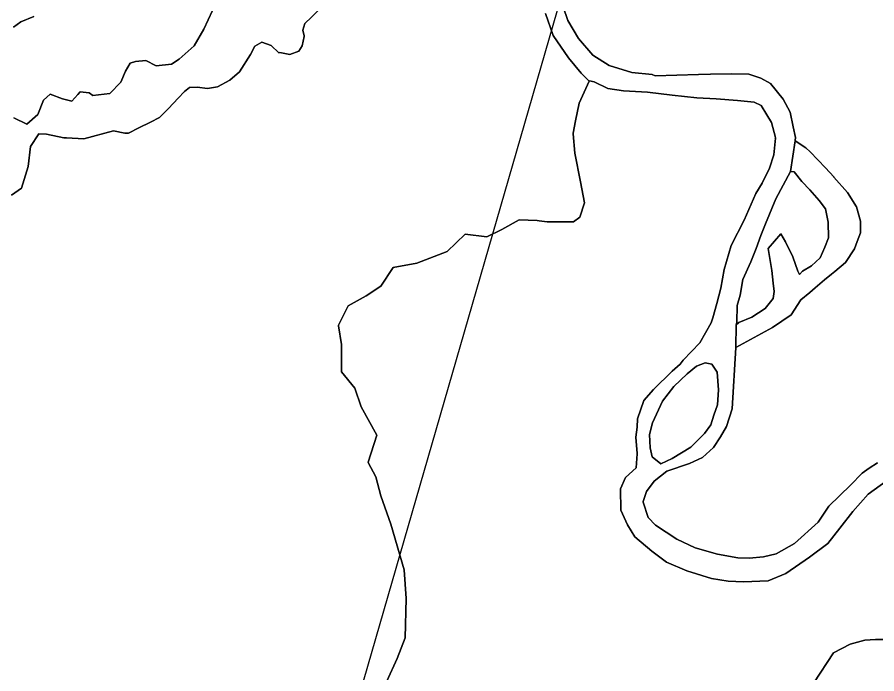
# Model space of a CAD drawing. Header units: inches. Extents: x 288635 to 1232953, y 676945 to 1655780.
# Drawn here: x 537801 to 558242, y 1459089 to 1474698 of the extents above; entities that cross this region are included whole.
import ezdxf

# ---------------------------------------------------------------- set-up
doc = ezdxf.new("R2010")
doc.units = ezdxf.units.IN
doc.header["$MEASUREMENT"] = 0
doc.layers.add('Images', color=7, linetype='Continuous')
picture_1 = doc.add_image_def('image3.jpg', size_in_pixel=(2620, 3729))

msp = doc.modelspace()

# ---------------------------------------------------------------- linework, layer by layer
at = {"color": 1}
for points in [[(537668.3939, 1470469.4562), (537907.1544, 1470637.0966), (538064.6347, 1471145.0976), (538120.5148, 1471627.6986), (538318.9168, 1471923.7807), (538501.5155, 1471917.2591), (538908.4905, 1471832.7221), (538976.7928, 1471830.4237), (539385.6948, 1471805.3864), (540091.8124, 1471996.1457), (540360.7993, 1471937.5792), (540447.1594, 1471937.5792), (540690.9999, 1472069.6594), (540970.4005, 1472201.7397), (541188.8409, 1472313.4999), (541397.1213, 1472526.8604), (541630.8018, 1472770.7008), (541778.1221, 1472928.1812), (541894.9623, 1473029.7814), (542077.8427, 1473034.8614), (542326.7632, 1473004.3813), (542560.4437, 1473045.0214), (542860.1643, 1473197.4217), (543088.7647, 1473400.6221), (543347.8452, 1473812.1029), (543449.4454, 1474010.2233), (543622.1658, 1474101.6635), (543840.6062, 1474025.4634), (544019.1951, 1473851.0277), (544045.8866, 1473858.5847), (544287.6471, 1473812.1029), (544501.0075, 1473893.3831), (544577.2077, 1474015.3033), (544628.0078, 1474238.8238), (544626.4298, 1474245.3614), (544628.0078, 1474252.3047), (544594.2836, 1474392.019), (544643.2478, 1474548.7044), (544795.6481, 1474696.0247), (544998.8485, 1474894.1451)], [(544998.8485, 1474894.1451), (544795.6481, 1474696.0247), (544643.2478, 1474548.7044), (544594.2836, 1474392.019), (544628.0078, 1474252.3047), (544626.4298, 1474245.3614), (544628.0078, 1474238.8238), (544577.2077, 1474015.3033), (544501.0075, 1473893.3831), (544287.6471, 1473812.1029), (544045.8866, 1473858.5847), (544019.1951, 1473851.0277), (543840.6062, 1474025.4634), (543622.1658, 1474101.6635), (543449.4454, 1474010.2233), (543347.8452, 1473812.1029), (543088.7647, 1473400.6221), (542860.1643, 1473197.4217), (542560.4437, 1473045.0214), (542326.7632, 1473004.3813), (542077.8427, 1473034.8614), (541894.9623, 1473029.7814), (541778.1221, 1472928.1812), (541630.8018, 1472770.7008), (541397.1213, 1472526.8604), (541188.8409, 1472313.4999), (540970.4005, 1472201.7397), (540690.9999, 1472069.6594), (540447.1594, 1471937.5792), (540360.7993, 1471937.5792), (540091.8124, 1471996.1457), (539385.6948, 1471805.3864), (538976.7928, 1471830.4237), (538908.4905, 1471832.7221), (538501.5155, 1471917.2591), (538318.9168, 1471923.7807), (538120.5148, 1471627.6986), (538064.6347, 1471145.0976), (537907.1544, 1470637.0966), (537668.3939, 1470469.4562)], [(542448.4855, 1474856.406), (542240.403, 1474414.865), (542006.7226, 1474013.5442), (541656.2018, 1473703.6636), (541473.3215, 1473581.7433), (541102.4807, 1473541.1033), (540858.6403, 1473668.1035), (540614.7998, 1473647.7835), (540487.7995, 1473607.1434), (540376.0393, 1473414.103), (540264.2791, 1473149.9425), (540005.1985, 1472885.7819), (539603.8777, 1472840.0619), (539516.5923, 1472901.1001), (539298.5456, 1472920.4242), (539243.197, 1472860.3819), (539100.9567, 1472702.9016), (538877.4363, 1472758.7817), (538587.8757, 1472865.4619), (538430.3954, 1472723.2216), (538293.2351, 1472382.8609), (538029.0746, 1472154.2605), (537723.9174, 1472301.6394)], [(537723.9174, 1472301.6394), (538029.0746, 1472154.2605), (538293.2351, 1472382.8609), (538430.3954, 1472723.2216), (538587.8757, 1472865.4619), (538877.4363, 1472758.7817), (539100.9567, 1472702.9016), (539243.197, 1472860.3819), (539298.5456, 1472920.4242), (539516.5923, 1472901.1001), (539603.8777, 1472840.0619), (540005.1985, 1472885.7819), (540264.2791, 1473149.9425), (540376.0393, 1473414.103), (540487.7995, 1473607.1434), (540614.7998, 1473647.7835), (540858.6403, 1473668.1035), (541102.4807, 1473541.1033), (541473.3215, 1473581.7433), (541656.2018, 1473703.6636), (542006.7226, 1474013.5442), (542240.403, 1474414.865), (542448.4855, 1474856.406)], [(550361.5467, 1474789.6459), (550542.8955, 1474259.9167), (550910.3653, 1473730.1875), (551209.041, 1473365.6026), (551402.8861, 1473174.1371), (551166.8538, 1472654.8354), (551078.4985, 1472236.0293), (551020.9029, 1471939.7742), (551021.7289, 1471930.5419), (551020.9029, 1471926.2933), (551062.0624, 1471466.2427), (551193.0606, 1470787.8874), (551290.6583, 1470286.8858), (551183.1927, 1469944.95), (551027.8483, 1469829.8984), (550905.7092, 1469830.798), (550631.8804, 1469834.2502), (550406.3742, 1469837.0931), (550213.0776, 1469858.8872), (550164.9715, 1469861.9935), (549737.7251, 1469878.6153), (549324.6575, 1469648.2236), (548964.8235, 1469478.8899), (548451.3093, 1469540.3195), (548022.9049, 1469129.6392), (547303.2368, 1468854.472), (546743.5123, 1468747.2123), (546445.9851, 1468304.1376), (546096.7344, 1468071.3038), (545673.4002, 1467838.47), (545440.5664, 1467372.8024), (545442.2515, 1467362.6917), (545440.5664, 1467359.3215), (545514.6499, 1466914.8206), (545514.6499, 1466282.7169), (545514.6499, 1466269.236), (545832.1506, 1465877.6519), (545980.3175, 1465433.151), (546349.4511, 1464758.6936), (546149.6512, 1464123.7126), (546152.3152, 1464118.698), (546149.6512, 1464110.2317), (546329.5682, 1463771.5643), (546445.9851, 1463316.4801), (546689.4023, 1462649.7287), (547006.9029, 1461559.6432), (547049.0145, 1460875.3293), (547028.1367, 1459945.5984), (546837.5692, 1459456.4532), (546594.1521, 1458916.7022)], [(558461.3061, 1463668.67), (558034.0744, 1463356.9063), (557673.3599, 1462950.3356), (557364.36, 1462548.6302), (557075.6899, 1462184.906), (556642.3968, 1461859.0728), (556081.9221, 1461469.8591), (555654.7434, 1461295.3876), (555073.8919, 1461274.0612), (554704.006, 1461293.3026), (554308.7922, 1461356.8191), (553723.0288, 1461533.2539), (553243.1262, 1461744.9756), (552890.2567, 1462006.099), (552487.9854, 1462344.8538), (552311.5507, 1462627.1494), (552156.2881, 1462980.0189), (552149.4094, 1463482.1631), (552262.149, 1463756.9657), (552516.215, 1463982.8022), (552544.4446, 1464314.4996), (552543.8944, 1464321.5153), (552544.4446, 1464327.9805), (552514.1379, 1464714.4027), (552543.0967, 1464948.1566), (552550.5712, 1465152.7391), (552698.9876, 1465582.0181), (552928.3882, 1465843.4515), (553379.1003, 1466281.6723), (553562.4026, 1466452.0527), (553636.8384, 1466543.9163), (554031.4723, 1466953.4719), (554301.4514, 1467435.1576), (554343.9591, 1467554.5345), (554438.9255, 1467892.5658), (554529.3079, 1468259.6836), (554615.4913, 1468699.4537), (554775.482, 1469274.1197), (555090.6294, 1469876.4606), (555367.3084, 1470508.1875), (555514.709, 1470753.7762), (555687.2537, 1471105.645), (555791.7302, 1471424.2282), (555829.1224, 1471820.8603), (555828.1889, 1471824.4395), (555829.1224, 1471834.3412), (555735.4753, 1472193.4033), (555630.607, 1472378.2884), (555492.1965, 1472602.1978), (555323.459, 1472681.145), (554931.6675, 1472718.4945), (554418.8602, 1472756.9132), (553959.1715, 1472780.3396), (553378.8093, 1472843.5605), (552788.8515, 1472916.5481), (552217.8711, 1472945.7989), (551845.6132, 1473002.3397), (551520.7279, 1473160.0059), (551407.1149, 1473183.4411), (551402.8861, 1473174.1371), (551209.041, 1473365.6026), (550910.3653, 1473730.1875), (550542.8955, 1474259.9167), (550361.5467, 1474789.6459)], [(550786.2846, 1474947.1329), (550891.2759, 1474622.6141), (551148.982, 1474188.3317), (551487.8178, 1473792.2279), (551879.1493, 1473548.8388), (552418.4231, 1473381.807), (552902.608, 1473331.831), (552972.595, 1473300.7289), (553999.5958, 1473334.6622), (554283.2888, 1473344.0358), (554795.0459, 1473353.173), (555195.922, 1473343.6284), (555487.0345, 1473248.1817), (555716.1065, 1473119.3286), (556016.7636, 1472747.0865), (556183.7954, 1472436.8847), (556255.3804, 1472088.5043), (556309.3386, 1471839.4277), (556302.6633, 1471768.3647), (556303.858, 1471767.6021), (556302.6633, 1471754.8838), (556187.7445, 1471028.7872), (555837.6847, 1470381.7539), (555596.7982, 1469788.2389), (555482.2621, 1469506.6711), (555372.4984, 1469196.4693), (555247.0501, 1468879.6007), (555052.752, 1468461.5297), (554995.484, 1468089.2876), (554919.1266, 1467845.8985), (554916.1086, 1467451.1932), (554901.418, 1467387.7858), (554886.9281, 1466848.2158), (554886.5607, 1466848.015), (554802.9037, 1465390.892), (554670.9652, 1464967.3445), (554523.0228, 1464719.1831), (554360.7634, 1464466.2493), (554093.5127, 1464227.6326), (553785.4002, 1464085.482), (553250.1836, 1463904.5371), (552946.7158, 1463671.6432), (552763.2237, 1463424.6345), (552685.5924, 1463184.6832), (552687.7845, 1463177.9779), (552685.5924, 1463171.2023), (552805.568, 1462804.218), (552982.0028, 1462620.7259), (553483.0775, 1462289.0285), (553920.6357, 1462084.3642), (554456.9974, 1461936.159), (554936.8999, 1461844.4129), (555205.0808, 1461837.3555), (555543.8355, 1461865.5851), (555847.3033, 1461943.2164), (556285.4379, 1462190.3816), (556843.5141, 1462691.7583), (557098.7835, 1463072.0756), (557619.0662, 1463577.102), (557895.5128, 1463857.2581), (558062.4714, 1463980.2874), (558259.2371, 1464105.5143)], [(558259.2371, 1464105.5143), (558062.4714, 1463980.2874), (557895.5128, 1463857.2581), (557619.0662, 1463577.102), (557098.7835, 1463072.0756), (556843.5141, 1462691.7583), (556285.4379, 1462190.3816), (555847.3033, 1461943.2164), (555543.8355, 1461865.5851), (555205.0808, 1461837.3555), (554936.8999, 1461844.4129), (554456.9974, 1461936.159), (553920.6357, 1462084.3642), (553483.0775, 1462289.0285), (552982.0028, 1462620.7259), (552805.568, 1462804.218), (552685.5924, 1463171.2023), (552687.7845, 1463177.9779), (552685.5924, 1463184.6832), (552763.2237, 1463424.6345), (552946.7158, 1463671.6432), (553250.1836, 1463904.5371), (553785.4002, 1464085.482), (554093.5127, 1464227.6326), (554360.7634, 1464466.2493), (554523.0228, 1464719.1831), (554670.9652, 1464967.3445), (554802.9037, 1465390.892), (554886.5607, 1466848.015), (554886.9281, 1466848.2158), (555759.0575, 1467324.8779), (556202.8847, 1467625.535), (556435.9354, 1467979.8815), (556436.6711, 1467981.0001), (556645.8676, 1468155.7432), (556772.5097, 1468261.5281), (557000.2723, 1468451.7796), (557163.1738, 1468587.8522), (557239.8606, 1468651.9092), (557495.028, 1468865.0522), (557707.5768, 1469193.7801), (557774.2181, 1469365.6748), (557855.303, 1469574.8252), (557854.2208, 1469846.386), (557758.1648, 1470188.947), (557546.5674, 1470534.0724), (557221.4352, 1470896.2032), (557215.9729, 1470901.4695), (557022.4769, 1471117.8022), (556657.0403, 1471495.1079), (556657.0382, 1471495.1099), (556554.8198, 1471593.9276), (556302.6633, 1471754.8838), (556303.858, 1471767.6021), (556302.6633, 1471768.3647), (556309.3386, 1471839.4277), (556255.3804, 1472088.5043), (556183.7954, 1472436.8847), (556016.7636, 1472747.0865), (555716.1065, 1473119.3286), (555487.0345, 1473248.1817), (555195.922, 1473343.6284), (554795.0459, 1473353.173), (554283.2888, 1473344.0358), (553999.5958, 1473334.6622), (552972.595, 1473300.7289), (552902.608, 1473331.831), (552418.4231, 1473381.807), (551879.1493, 1473548.8388), (551487.8178, 1473792.2279), (551148.982, 1474188.3317), (550891.2759, 1474622.6141), (550786.2846, 1474947.1329)], [(537714.114, 1474457.2642), (537886.8343, 1474589.3445), (538196.7149, 1474716.3447)], [(538196.7149, 1474716.3447), (537886.8343, 1474589.3445), (537714.114, 1474457.2642)], [(546594.1521, 1458916.7022), (546837.5692, 1459456.4532), (547028.1367, 1459945.5984), (547049.0145, 1460875.3293), (547006.9029, 1461559.6432), (546689.4023, 1462649.7287), (546445.9851, 1463316.4801), (546329.5682, 1463771.5643), (546149.6512, 1464110.2317), (546152.3152, 1464118.698), (546149.6512, 1464123.7126), (546349.4511, 1464758.6936), (545980.3175, 1465433.151), (545832.1506, 1465877.6519), (545514.6499, 1466269.236), (545514.6499, 1466282.7169), (545514.6499, 1466914.8206), (545440.5664, 1467359.3215), (545442.2515, 1467362.6917), (545440.5664, 1467372.8024), (545673.4002, 1467838.47), (546096.7344, 1468071.3038), (546445.9851, 1468304.1376), (546743.5123, 1468747.2123), (547303.2368, 1468854.472), (548022.9049, 1469129.6392), (548451.3093, 1469540.3195), (548964.8235, 1469478.8899), (549324.6575, 1469648.2236), (549737.7251, 1469878.6153), (550164.9715, 1469861.9935), (550213.0776, 1469858.8872), (550406.3742, 1469837.0931), (550631.8804, 1469834.2502), (550905.7092, 1469830.798), (551027.8483, 1469829.8984), (551183.1927, 1469944.95), (551290.6583, 1470286.8858), (551193.0606, 1470787.8874), (551062.0624, 1471466.2427), (551020.9029, 1471926.2933), (551021.7289, 1471930.5419), (551020.9029, 1471939.7742), (551078.4985, 1472236.0293), (551166.8538, 1472654.8354), (551402.8861, 1473174.1371), (551407.1149, 1473183.4411), (551520.7279, 1473160.0059), (551845.6132, 1473002.3397), (552217.8711, 1472945.7989), (552788.8515, 1472916.5481), (553378.8093, 1472843.5605), (553959.1715, 1472780.3396), (554418.8602, 1472756.9132), (554931.6675, 1472718.4945), (555323.459, 1472681.145), (555492.1965, 1472602.1978), (555630.607, 1472378.2884), (555735.4753, 1472193.4033), (555829.1224, 1471834.3412), (555828.1889, 1471824.4395), (555829.1224, 1471820.8603), (555791.7302, 1471424.2282), (555687.2537, 1471105.645), (555514.709, 1470753.7762), (555367.3084, 1470508.1875), (555090.6294, 1469876.4606), (554775.482, 1469274.1197), (554615.4913, 1468699.4537), (554529.3079, 1468259.6836), (554438.9255, 1467892.5658), (554343.9591, 1467554.5345), (554301.4514, 1467435.1576), (554031.4723, 1466953.4719), (553636.8384, 1466543.9163), (553562.4026, 1466452.0527), (553379.1003, 1466281.6723), (552928.3882, 1465843.4515), (552698.9876, 1465582.0181), (552550.5712, 1465152.7391), (552543.0967, 1464948.1566), (552514.1379, 1464714.4027), (552544.4446, 1464327.9805), (552543.8944, 1464321.5153), (552544.4446, 1464314.4996), (552516.215, 1463982.8022), (552262.149, 1463756.9657), (552149.4094, 1463482.1631), (552156.2881, 1462980.0189), (552311.5507, 1462627.1494), (552487.9854, 1462344.8538), (552890.2567, 1462006.099), (553243.1262, 1461744.9756), (553723.0288, 1461533.2539), (554308.7922, 1461356.8191), (554704.006, 1461293.3026), (555073.8919, 1461274.0612), (555654.7434, 1461295.3876), (556081.9221, 1461469.8591), (556642.3968, 1461859.0728), (557075.6899, 1462184.906), (557364.36, 1462548.6302), (557673.3599, 1462950.3356), (558034.0744, 1463356.9063), (558461.3061, 1463668.67)], [(556741.375, 1458876.5477), (557210.4173, 1459588.3928), (557607.2931, 1459794.7682), (557956.5438, 1459890.0184), (558210.5443, 1459905.8935), (558591.545, 1459905.8935), (559024.8528, 1459971.5461), (559512.2969, 1460080.5188), (559557.883, 1459288.3508), (559557.8836, 1459288.3418), (559557.8836, 1459288.3418), (559588.4508, 1458757.163)], [(559588.4508, 1458757.163), (559557.8836, 1459288.3418), (559557.883, 1459288.3508), (559512.2969, 1460080.5188), (559024.8528, 1459971.5461), (558591.545, 1459905.8935), (558210.5443, 1459905.8935), (557956.5438, 1459890.0184), (557607.2931, 1459794.7682), (557210.4173, 1459588.3928), (556741.375, 1458876.5477)]]:
    msp.add_lwpolyline(points, dxfattribs=at)
for points in [[(557163.1738, 1468587.8522), (557000.2723, 1468451.7796), (556772.5097, 1468261.5281), (556645.8676, 1468155.7432), (556436.6711, 1467981.0001), (556435.9354, 1467979.8815), (556202.8847, 1467625.535), (555759.0575, 1467324.8779), (554886.9281, 1466848.2158), (554901.418, 1467387.7858), (554964.5239, 1467442.9128), (555272.2794, 1467569.1031), (555587.2535, 1467774.3135), (555773.3745, 1468008.1579), (555801.5407, 1468174.0985), (555779.6302, 1468372.0951), (555741.7196, 1468676.6417), (555655.5264, 1469201.4123), (555959.4956, 1469544.8498), (556074.0316, 1469353.9564), (556245.8357, 1469000.8036), (556361.4716, 1468657.7674), (556400.0013, 1468583.6768), (556471.5099, 1468660.0709), (556684.8905, 1468786.0485), (556894.8733, 1468976.9419), (557004.3067, 1469229.2684), (557094.5984, 1469449.5631), (557085.7667, 1469826.4175), (557018.954, 1470146.164), (556871.0116, 1470337.0574), (556646.7118, 1470594.7635), (556455.8184, 1470795.2015), (556274.4938, 1471024.7974), (556187.7445, 1471028.7872), (556302.6633, 1471754.8838), (556554.8198, 1471593.9276), (556657.0382, 1471495.1099), (556657.0403, 1471495.1079), (557022.4769, 1471117.8022), (557215.9729, 1470901.4695), (557221.4352, 1470896.2032), (557546.5674, 1470534.0724), (557758.1648, 1470188.947), (557854.2208, 1469846.386), (557855.303, 1469574.8252), (557774.2181, 1469365.6748), (557707.5768, 1469193.7801), (557495.028, 1468865.0522), (557239.8606, 1468651.9092), (557163.1738, 1468587.8522)], [(557085.7667, 1469826.4175), (557094.5984, 1469449.5631), (557004.3067, 1469229.2684), (556894.8733, 1468976.9419), (556684.8905, 1468786.0485), (556471.5099, 1468660.0709), (556400.0013, 1468583.6768), (556361.4716, 1468657.7674), (556245.8357, 1469000.8036), (556074.0316, 1469353.9564), (555959.4956, 1469544.8498), (555655.5264, 1469201.4123), (555741.7196, 1468676.6417), (555779.6302, 1468372.0951), (555801.5407, 1468174.0985), (555773.3745, 1468008.1579), (555587.2535, 1467774.3135), (555272.2794, 1467569.1031), (554964.5239, 1467442.9128), (554901.418, 1467387.7858), (554916.1086, 1467451.1932), (554919.1266, 1467845.8985), (554995.484, 1468089.2876), (555052.752, 1468461.5297), (555247.0501, 1468879.6007), (555372.4984, 1469196.4693), (555482.2621, 1469506.6711), (555596.7982, 1469788.2389), (555837.6847, 1470381.7539), (556187.7445, 1471028.7872), (556274.4938, 1471024.7974), (556455.8184, 1470795.2015), (556646.7118, 1470594.7635), (556871.0116, 1470337.0574), (557018.954, 1470146.164), (557085.7667, 1469826.4175)], [(552897.301, 1464246.7383), (553104.5191, 1464081.9624), (553379.1456, 1464204.296), (553818.5478, 1464478.9224), (554148.0995, 1464803.4809), (554297.8958, 1465008.2024), (554370.2973, 1465237.89), (554451.4378, 1465483.5928), (554475.2994, 1465836.7455), (554441.8931, 1466256.711), (554396.0812, 1466328.7822), (554318.3112, 1466451.1298), (554160.3253, 1466481.0108), (553955.1149, 1466399.8811), (553733.2887, 1466217.1208), (553415.8411, 1465917.8752), (553143.818, 1465569.4948), (552909.9736, 1465054.0826), (552837.3825, 1464781.0115), (552853.4499, 1464460.2449), (552897.301, 1464246.7383)], [(553379.1456, 1464204.296), (553104.5191, 1464081.9624), (552897.301, 1464246.7383), (552853.4499, 1464460.2449), (552837.3825, 1464781.0115), (552909.9736, 1465054.0826), (553143.818, 1465569.4948), (553415.8411, 1465917.8752), (553733.2887, 1466217.1208), (553955.1149, 1466399.8811), (554160.3253, 1466481.0108), (554318.3112, 1466451.1298), (554396.0812, 1466328.7822), (554441.8931, 1466256.711), (554475.2994, 1465836.7455), (554451.4378, 1465483.5928), (554370.2973, 1465237.89), (554297.8958, 1465008.2024), (554148.0995, 1464803.4809), (553818.5478, 1464478.9224), (553379.1456, 1464204.296)]]:
    msp.add_lwpolyline(points, close=True, dxfattribs=at)

# ---------------------------------------------------------------- pictures from other files: only their frames are drawn
at = {"layer": 'Images'}
image = msp.add_image(picture_1, insert=(541263.4163, 1442412.7984), size_in_units=(44056.2165, 62704.4395), rotation=-16.124944785, dxfattribs=at)
image.dxf.flags = 7

doc.saveas('drawing.dxf')
